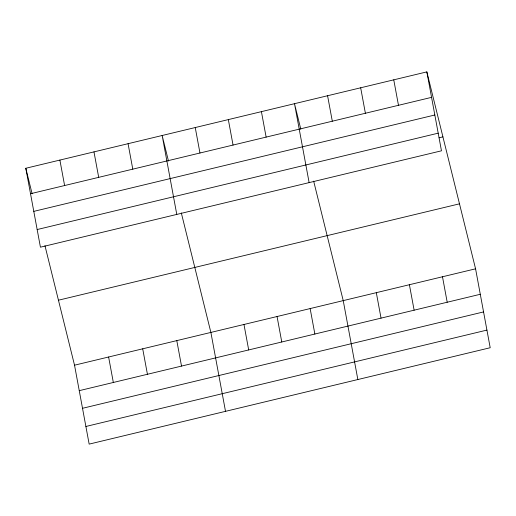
<?xml version="1.0" encoding="UTF-8"?>
<svg xmlns="http://www.w3.org/2000/svg" width="516" height="516" viewBox="0 0 516 516"><rect width="100%" height="100%" fill="white"/><g stroke="black" fill="none" stroke-linecap="round" stroke-linejoin="round"><path stroke-width="0.77" d="M426.842 71.885L441.47 150.807L40.429 247.183L25.8 168.268L426.842 71.885L475.571 268.817L490.2 347.732L89.158 444.115L74.53 365.193L44.963 245.706M30.521 193.732L431.563 97.356M33.792 211.373L434.833 114.997M37.158 229.549L438.2 133.167M439.077 137.798L442.928 136.875M58.45 300.209L459.492 203.826M74.53 365.193L475.571 268.817M79.251 390.664L480.293 294.281M82.521 408.298L483.563 311.922M85.888 426.474L486.93 330.092M300.815 129.226L294.501 103.69L309.129 182.612M313.663 181.135L343.23 300.622L357.852 379.537M168.474 161.031L162.153 135.495L176.782 214.417M181.316 212.94L210.883 332.427L225.511 411.342M25.8 168.268L32.115 193.797M442.489 276.763L447.204 302.234M393.76 79.838L398.481 105.309M409.401 284.716L414.122 310.187M360.671 87.791L365.392 113.256M376.312 292.669L381.034 318.133M327.583 95.744L332.304 121.208M310.142 308.568L314.863 334.039M261.412 111.643L266.133 137.114M277.053 316.521L281.775 341.992M228.33 119.596L233.045 145.061M243.971 324.474L248.693 349.938M195.242 127.549L199.963 153.013M176.795 340.618L181.516 366.083M128.065 143.687L132.786 169.158M142.706 348.81L147.428 374.274M93.977 151.885L98.698 177.349M108.618 357.001L113.339 382.472M59.888 160.076L64.61 185.541"/></g></svg>
